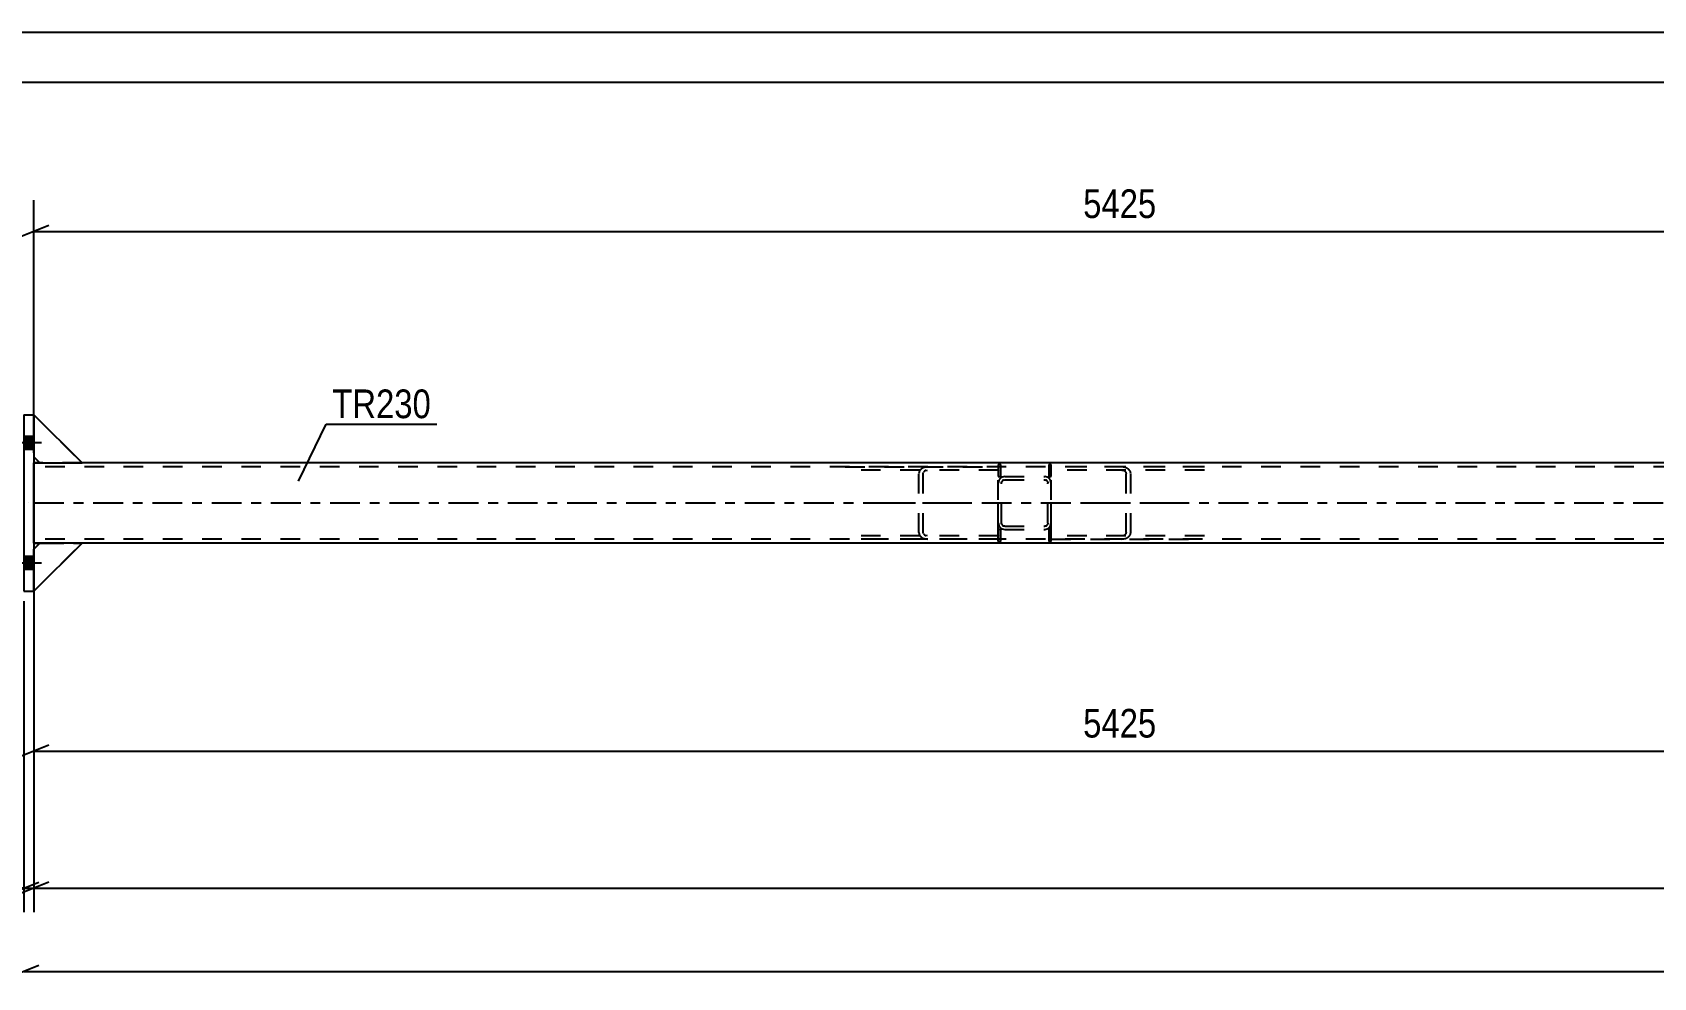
# Model space of a CAD drawing. Header units: millimetres. Extents: x -178 to 1011, y -683 to 158.
# Drawn here: x -0.2 to 161.8, y 63.5 to 157.9 of the extents above; entities that cross this region are included whole.
import ezdxf

# ---------------------------------------------------------------- set-up
doc = ezdxf.new("R2010")
doc.units = ezdxf.units.MM
doc.linetypes.add('DXK_LINE_DOT2', pattern=[3.9198, 1.9599, -1.9599])
doc.linetypes.add('DXK_LINE_DOT3', pattern=[5.9187, 2.979, -0.9799, 0.9799, -0.9799])
doc.styles.add('Arial Narrow', font='ARIALN.TTF', dxfattribs={"height": 0.2})

# ---------------------------------------------------------------- blocks, each defined once
blk = doc.blocks.new('Unknown-570387747-1163')
at = {"color": 5, "linetype": 'Continuous'}
for p, q in [((1011.04, 157.93), (-177.96, 157.93)), ((1006.04, 152.93), (-172.96, 152.93))]:
    blk.add_line(p, q, dxfattribs=at)
blk = doc.blocks.new('Part-570387747-7148 - 7078')
at = {"color": 2, "linetype": 'Continuous'}
for p, q in [((0.6, 114.9), (0, 114.9)), ((0, 107.7), (0, 114.1)), ((217, 114.9), (4.8, 114.9)), ((0.6, 106.9), (0, 106.9)), ((217, 106.9), (4.8, 106.9))]:
    blk.add_line(p, q, dxfattribs=at)
at = {"color": 7, "linetype": 'DXK_LINE_DOT2'}
for p, q in [((0, 114.1), (0, 114.9)), ((0, 114.9), (0, 114.66)), ((838, 114.5), (0, 114.5)), ((4.8, 114.9), (0.6, 114.9)), ((0, 106.9), (0, 107.7)), ((838, 107.3), (0, 107.3)), ((4.8, 106.9), (0.6, 106.9))]:
    blk.add_line(p, q, dxfattribs=at)
at = {"color": 7, "linetype": 'DXK_LINE_DOT3'}
blk.add_line((0, 110.9), (838, 110.9), dxfattribs=at)
blk = doc.blocks.new('Part-570387747-7174 - 7078')
at = {"color": 7, "linetype": 'DXK_LINE_DOT2'}
for p, q in [((101.64, 107.3), (101.64, 114.5)), ((116.95, 114.5), (101.64, 114.5)), ((116.95, 114.18), (101.64, 114.18)), ((109.04, 114.45), (108.71, 114.5)), ((108.71, 114.18), (108.87, 114.15)), ((109.11, 113.98), (109.15, 113.86)), ((109.15, 107.94), (109.15, 113.86)), ((109.59, 113.86), (109.52, 114.1)), ((109.59, 107.94), (109.59, 113.86)), ((116.95, 107.62), (101.64, 107.62)), ((101.64, 107.3), (116.95, 107.3)), ((108.87, 107.64), (108.71, 107.62)), ((108.71, 107.3), (109.04, 107.35)), ((109.15, 107.94), (109.11, 107.82)), ((109.52, 107.69), (109.59, 107.94))]:
    blk.add_line(p, q, dxfattribs=at)
at = {"color": 7, "linetype": 'DXK_LINE_DOT3'}
blk.add_line((104.64, 110.9), (112.88, 110.9), dxfattribs=at)
at = {"color": 7, "linetype": 'DXK_LINE_DOT2'}
for centre, radius, start, end in [((108.77, 113.77), 0.401, 32.4104, 75.4453), ((108.84, 113.67), 0.802, 32.4104, 75.4453), ((108.77, 108.03), 0.401, 284.5547, 327.5896), ((108.84, 108.12), 0.802, 284.5547, 327.5896)]:
    blk.add_arc(centre, radius, start, end, dxfattribs=at)
blk = doc.blocks.new('Part-570387747-7175 - 7078')
at = {"color": 7, "linetype": 'DXK_LINE_DOT2'}
for p, q in [((81.06, 114.5), (96.36, 114.5)), ((96.36, 114.18), (81.06, 114.18)), ((88.48, 114.1), (88.42, 113.86)), ((88.42, 107.94), (88.42, 113.86)), ((88.86, 113.86), (88.89, 113.98)), ((88.86, 107.94), (88.86, 113.86)), ((89.29, 114.5), (88.96, 114.45)), ((89.13, 114.15), (89.29, 114.18)), ((96.36, 107.3), (96.36, 114.5)), ((96.36, 107.62), (81.06, 107.62)), ((96.36, 107.3), (81.06, 107.3)), ((88.42, 107.94), (88.48, 107.69)), ((88.89, 107.82), (88.86, 107.94)), ((88.96, 107.35), (89.29, 107.3)), ((89.29, 107.62), (89.13, 107.64))]:
    blk.add_line(p, q, dxfattribs=at)
at = {"color": 7, "linetype": 'DXK_LINE_DOT3'}
blk.add_line((85.12, 110.9), (93.36, 110.9), dxfattribs=at)
at = {"color": 7, "linetype": 'DXK_LINE_DOT2'}
for centre, radius, start, end in [((89.16, 113.67), 0.802, 104.5547, 147.5896), ((89.23, 113.77), 0.401, 104.5547, 147.5896), ((89.16, 108.12), 0.802, 212.4104, 255.4453), ((89.23, 108.03), 0.401, 212.4104, 255.4453)]:
    blk.add_arc(centre, radius, start, end, dxfattribs=at)
blk = doc.blocks.new('Bolt-570387747-7235 - 7078')
at = {"linetype": 'Continuous'}
for points in [[(-1, 117.56), (-1, 116.24), (0, 116.24), (0, 117.56)], [(-1, 117.56), (-1, 116.24), (0, 116.24), (0, 117.56)], [(-1, 105.56), (-1, 104.24), (0, 104.24), (0, 105.56)], [(-1, 105.56), (-1, 104.24), (0, 104.24), (0, 105.56)]]:
    blk.add_hatch(color=1, dxfattribs=at).paths.add_polyline_path(points)
at = {"color": 1, "linetype": 'Continuous'}
for p, q in [((0.76, 116.9), (-4, 116.9)), ((0.76, 116.9), (-4, 116.9)), ((0, 117.56), (-1, 117.56)), ((0, 117.56), (-1, 117.56)), ((0, 116.24), (-1, 116.24)), ((0, 116.24), (-1, 116.24)), ((0, 105.56), (-1, 105.56)), ((0, 105.56), (-1, 105.56)), ((0.76, 104.9), (-4, 104.9)), ((0.76, 104.9), (-4, 104.9)), ((0, 104.24), (-1, 104.24)), ((0, 104.24), (-1, 104.24))]:
    blk.add_line(p, q, dxfattribs=at)
blk = doc.blocks.new('Part-570387747-7187 - 7078')
at = {"color": 7, "linetype": 'DXK_LINE_DOT2'}
for p, q in [((97, 113.54), (96.76, 113.49)), ((97, 113.54), (101, 113.54)), ((101.25, 113.49), (101, 113.54)), ((96.41, 113.14), (96.36, 112.9)), ((96.36, 108.9), (96.36, 112.9)), ((96.68, 112.9), (96.71, 113.02)), ((96.68, 108.9), (96.68, 112.9)), ((96.88, 113.19), (97, 113.22)), ((97, 113.22), (101, 113.22)), ((101, 113.22), (101.12, 113.19)), ((101.3, 113.02), (101.32, 112.9)), ((101.32, 108.9), (101.32, 112.9)), ((101.64, 112.9), (101.59, 113.14)), ((101.64, 108.9), (101.64, 112.9)), ((96.36, 108.9), (96.41, 108.65)), ((96.71, 108.78), (96.68, 108.9)), ((97, 108.58), (96.88, 108.6)), ((97, 108.58), (101, 108.58)), ((101.12, 108.6), (101, 108.58)), ((101.32, 108.9), (101.3, 108.78)), ((101.59, 108.65), (101.64, 108.9)), ((96.76, 108.31), (97, 108.26)), ((97, 108.26), (101, 108.26)), ((101, 108.26), (101.25, 108.31))]:
    blk.add_line(p, q, dxfattribs=at)
at = {"color": 7, "linetype": 'DXK_LINE_DOT3'}
blk.add_line((99, 110.9), (99, 110.9), dxfattribs=at)
at = {"color": 7, "linetype": 'DXK_LINE_DOT2'}
for centre, radius, start, end in [((97, 112.9), 0.64, 112.5, 157.5), ((101, 112.9), 0.64, 22.5, 67.5), ((97, 112.9), 0.32, 112.5, 157.5), ((101, 112.9), 0.32, 22.5, 67.5), ((97, 108.9), 0.64, 202.5, 247.5), ((97, 108.9), 0.32, 202.5, 247.5), ((101, 108.9), 0.32, 292.5, 337.5), ((101, 108.9), 0.64, 292.5, 337.5)]:
    blk.add_arc(centre, radius, start, end, dxfattribs=at)
blk = doc.blocks.new('Part-570387747-7210 - 7078')
at = {"color": 2, "linetype": 'Continuous'}
for p, q in [((-1, 119.7), (0, 119.7)), ((-1, 119.7), (-1, 102.1)), ((0, 119.7), (0, 102.1)), ((-1, 102.1), (0, 102.1))]:
    blk.add_line(p, q, dxfattribs=at)
at = {"color": 7, "linetype": 'DXK_LINE_DOT3'}
blk.add_line((-0.5, 110.9), (-0.5, 110.9), dxfattribs=at)
blk = doc.blocks.new('Part-570387747-7279 - 7078')
at = {"color": 7, "linetype": 'DXK_LINE_DOT2'}
for p, q in [((4.8, 114.9), (0, 119.7)), ((0, 119.7), (0, 115.5)), ((0, 115.5), (0.6, 114.9)), ((0.6, 114.9), (4.8, 114.9))]:
    blk.add_line(p, q, dxfattribs=at)
at = {"color": 7, "linetype": 'DXK_LINE_DOT3'}
for p, q in [((4.8, 114.9), (0, 119.7)), ((0, 114.9), (4.8, 114.9))]:
    blk.add_line(p, q, dxfattribs=at)
blk = doc.blocks.new('Part-570387747-7282 - 7078')
at = {"color": 2, "linetype": 'Continuous'}
for p, q in [((4.8, 114.9), (0, 119.7)), ((0, 119.7), (0, 115.5)), ((0, 115.5), (0.6, 114.9)), ((0.6, 114.9), (4.8, 114.9))]:
    blk.add_line(p, q, dxfattribs=at)
at = {"color": 7, "linetype": 'DXK_LINE_DOT3'}
for p, q in [((4.8, 114.9), (0, 119.7)), ((0, 114.9), (4.8, 114.9))]:
    blk.add_line(p, q, dxfattribs=at)
blk = doc.blocks.new('Part-570387747-7285 - 7078')
at = {"color": 7, "linetype": 'DXK_LINE_DOT2'}
for p, q in [((4.8, 114.9), (0, 119.7)), ((0, 119.7), (0, 115.5)), ((0, 115.5), (0.6, 114.9)), ((0.6, 114.9), (4.8, 114.9))]:
    blk.add_line(p, q, dxfattribs=at)
at = {"color": 7, "linetype": 'DXK_LINE_DOT3'}
for p, q in [((4.8, 114.9), (0, 119.7)), ((0, 114.9), (4.8, 114.9))]:
    blk.add_line(p, q, dxfattribs=at)
blk = doc.blocks.new('Part-570387747-7288 - 7078')
at = {"color": 7, "linetype": 'DXK_LINE_DOT2'}
for p, q in [((0, 106.3), (0.6, 106.9)), ((4.8, 106.9), (0, 102.1)), ((0, 102.1), (0, 106.3)), ((0.6, 106.9), (4.8, 106.9))]:
    blk.add_line(p, q, dxfattribs=at)
at = {"color": 7, "linetype": 'DXK_LINE_DOT3'}
for p, q in [((0, 106.9), (4.8, 106.9)), ((4.8, 106.9), (0, 102.1))]:
    blk.add_line(p, q, dxfattribs=at)
blk = doc.blocks.new('Part-570387747-7291 - 7078')
at = {"color": 2, "linetype": 'Continuous'}
for p, q in [((0, 106.3), (0.6, 106.9)), ((4.8, 106.9), (0, 102.1)), ((0, 102.1), (0, 106.3)), ((4.8, 106.9), (0.6, 106.9))]:
    blk.add_line(p, q, dxfattribs=at)
at = {"color": 7, "linetype": 'DXK_LINE_DOT3'}
for p, q in [((0, 106.9), (4.8, 106.9)), ((4.8, 106.9), (0, 102.1))]:
    blk.add_line(p, q, dxfattribs=at)
blk = doc.blocks.new('Part-570387747-7294 - 7078')
at = {"color": 7, "linetype": 'DXK_LINE_DOT2'}
for p, q in [((0, 106.3), (0.6, 106.9)), ((4.8, 106.9), (0, 102.1)), ((0, 102.1), (0, 106.3)), ((0.6, 106.9), (4.8, 106.9))]:
    blk.add_line(p, q, dxfattribs=at)
at = {"color": 7, "linetype": 'DXK_LINE_DOT3'}
for p, q in [((0, 106.9), (4.8, 106.9)), ((4.8, 106.9), (0, 102.1))]:
    blk.add_line(p, q, dxfattribs=at)
blk = doc.blocks.new('Part-570387747-7325 - 7078')
at = {"color": 7, "linetype": 'DXK_LINE_DOT2'}
for p, q in [((96.6, 108.26), (96.36, 108.26)), ((96.36, 107.06), (96.36, 108.26)), ((96.36, 108.26), (96.36, 107.06)), ((96.36, 107.06), (96.6, 107.06)), ((96.6, 107.06), (96.6, 108.26)), ((96.6, 107.06), (96.6, 108.26))]:
    blk.add_line(p, q, dxfattribs=at)
at = {"color": 7, "linetype": 'DXK_LINE_DOT3'}
blk.add_line((96.48, 107.66), (96.48, 107.66), dxfattribs=at)
blk = doc.blocks.new('Part-570387747-7326 - 7078')
at = {"color": 7, "linetype": 'DXK_LINE_DOT2'}
for p, q in [((96.6, 114.74), (96.36, 114.74)), ((96.36, 114.74), (96.36, 113.54)), ((96.36, 114.74), (96.36, 113.54)), ((96.36, 113.54), (96.6, 113.54)), ((96.6, 113.54), (96.6, 114.74)), ((96.6, 113.54), (96.6, 114.74))]:
    blk.add_line(p, q, dxfattribs=at)
at = {"color": 7, "linetype": 'DXK_LINE_DOT3'}
blk.add_line((96.48, 114.14), (96.48, 114.14), dxfattribs=at)
blk = doc.blocks.new('Part-570387747-7327 - 7078')
at = {"color": 7, "linetype": 'DXK_LINE_DOT2'}
for p, q in [((101.64, 108.26), (101.4, 108.26)), ((101.4, 108.26), (101.4, 107.06)), ((101.4, 107.06), (101.64, 107.06)), ((101.64, 107.06), (101.64, 108.26))]:
    blk.add_line(p, q, dxfattribs=at)
at = {"color": 7, "linetype": 'DXK_LINE_DOT3'}
blk.add_line((101.52, 107.66), (101.52, 107.66), dxfattribs=at)
blk = doc.blocks.new('Part-570387747-7328 - 7078')
at = {"color": 7, "linetype": 'DXK_LINE_DOT2'}
for p, q in [((101.64, 114.74), (101.4, 114.74)), ((101.4, 114.74), (101.4, 113.54)), ((101.4, 113.54), (101.64, 113.54)), ((101.64, 113.54), (101.64, 114.74))]:
    blk.add_line(p, q, dxfattribs=at)
at = {"color": 7, "linetype": 'DXK_LINE_DOT3'}
blk.add_line((101.52, 114.14), (101.52, 114.14), dxfattribs=at)
blk = doc.blocks.new('StraightDimension-570387747-17110 - 7078')
at = {"color": 7, "linetype": 'Continuous'}
for p, q in [((-1, 101.1), (-1, 70.02)), ((0, 101.1), (0, 70.02)), ((-2.5, 71.82), (0.5, 73.02)), ((1.5, 73.02), (-1.5, 71.82)), ((-1, 72.42), (0, 72.42))]:
    blk.add_line(p, q, dxfattribs=at)
at = {"color": 0}
blk.add_wipeout([(-1.53, 73.17), (-1.53, 77.37), (-6.38, 77.37), (-6.38, 73.17)], dxfattribs=at)
at = {"color": 7, "linetype": 'Continuous'}
blk.add_line((-1, 72.42), (-6.91, 72.42), dxfattribs=at)
blk.add_line((-1, 72.42), (-6.91, 72.42), dxfattribs=at)
at = {"color": 3, "style": 'Arial Narrow'}
blk.add_text('25', height=2.863, dxfattribs=at).set_placement((-5.78, 73.77))
blk = doc.blocks.new('StraightDimension-570387747-7378 - 7078')
at = {"color": 7, "linetype": 'Continuous'}
for p, q in [((0, 105.9), (0, 82.98)), ((1.5, 86.71), (-1.5, 85.51)), ((0, 86.11), (217, 86.11))]:
    blk.add_line(p, q, dxfattribs=at)
at = {"color": 0}
blk.add_wipeout([(112.76, 86.86), (112.76, 91.06), (104.24, 91.06), (104.24, 86.86)], dxfattribs=at)
at = {"color": 3, "style": 'Arial Narrow'}
blk.add_text('5425', height=2.863, dxfattribs=at).set_placement((104.84, 87.46))
blk = doc.blocks.new('StraightDimension-570387747-7542 - 7078')
at = {"color": 7, "linetype": 'Continuous'}
for p, q in [((0.5, 64.67), (-2.5, 63.47)), ((-1, 64.07), (839, 64.07))]:
    blk.add_line(p, q, dxfattribs=at)
blk = doc.blocks.new('StraightDimension-570387747-16967 - 7078')
at = {"color": 7, "linetype": 'Continuous'}
for p, q in [((0, 115.9), (0, 141.16)), ((1.5, 138.63), (-1.5, 137.43)), ((0, 138.03), (217, 138.03))]:
    blk.add_line(p, q, dxfattribs=at)
at = {"color": 0}
blk.add_wipeout([(112.76, 138.78), (112.76, 142.98), (104.24, 142.98), (104.24, 138.78)], dxfattribs=at)
at = {"color": 3, "style": 'Arial Narrow'}
blk.add_text('5425', height=2.863, dxfattribs=at).set_placement((104.84, 139.38))
blk = doc.blocks.new('StraightDimension-570387747-17109 - 7078')
at = {"color": 7, "linetype": 'Continuous'}
for p, q in [((0, 101.1), (0, 70.02)), ((1.5, 73.02), (-1.5, 71.82)), ((0, 72.42), (838, 72.42))]:
    blk.add_line(p, q, dxfattribs=at)
blk = doc.blocks.new('Mark-570387747-7144 - 7078')
at = {"color": 0}
blk.add_wipeout([(39.67, 119.38), (39.67, 122.38), (29.81, 122.38), (29.81, 119.38)], dxfattribs=at)
blk.add_wipeout([(39.67, 119.38), (39.67, 122.38), (29.81, 122.38), (29.81, 119.38)], dxfattribs=at)
at = {"color": 30, "linetype": 'Continuous'}
for p, q in [((26.42, 113.08), (29.21, 118.78)), ((29.21, 118.78), (40.27, 118.78))]:
    blk.add_line(p, q, dxfattribs=at)
at = {"color": 3, "style": 'Arial Narrow'}
blk.add_text('TR230', height=2.863, dxfattribs=at).set_placement((29.81, 119.38))

msp = doc.modelspace()

# ---------------------------------------------------------------- block references
for name in ['Unknown-570387747-1163', 'Part-570387747-7210 - 7078', 'Part-570387747-7279 - 7078', 'Part-570387747-7282 - 7078', 'Part-570387747-7285 - 7078', 'Bolt-570387747-7235 - 7078', 'Part-570387747-7148 - 7078', 'Part-570387747-7175 - 7078', 'Part-570387747-7326 - 7078', 'Part-570387747-7187 - 7078', 'Part-570387747-7328 - 7078', 'Part-570387747-7174 - 7078', 'Part-570387747-7325 - 7078', 'Part-570387747-7327 - 7078', 'Part-570387747-7288 - 7078', 'Part-570387747-7291 - 7078', 'Part-570387747-7294 - 7078']:
    msp.add_blockref(name, (0, 0))

# ---------------------------------------------------------------- next in the draw order: block references
for name in ['StraightDimension-570387747-16967 - 7078', 'StraightDimension-570387747-17110 - 7078']:
    msp.add_blockref(name, (0, 0))

# ---------------------------------------------------------------- next in the draw order: block references
for name in ['Mark-570387747-7144 - 7078', 'StraightDimension-570387747-7378 - 7078']:
    msp.add_blockref(name, (0, 0))

# ---------------------------------------------------------------- next in the draw order: block references
msp.add_blockref('StraightDimension-570387747-7542 - 7078', (0, 0))

# ---------------------------------------------------------------- next in the draw order: block references
msp.add_blockref('StraightDimension-570387747-17109 - 7078', (0, 0))

doc.saveas('drawing.dxf')
